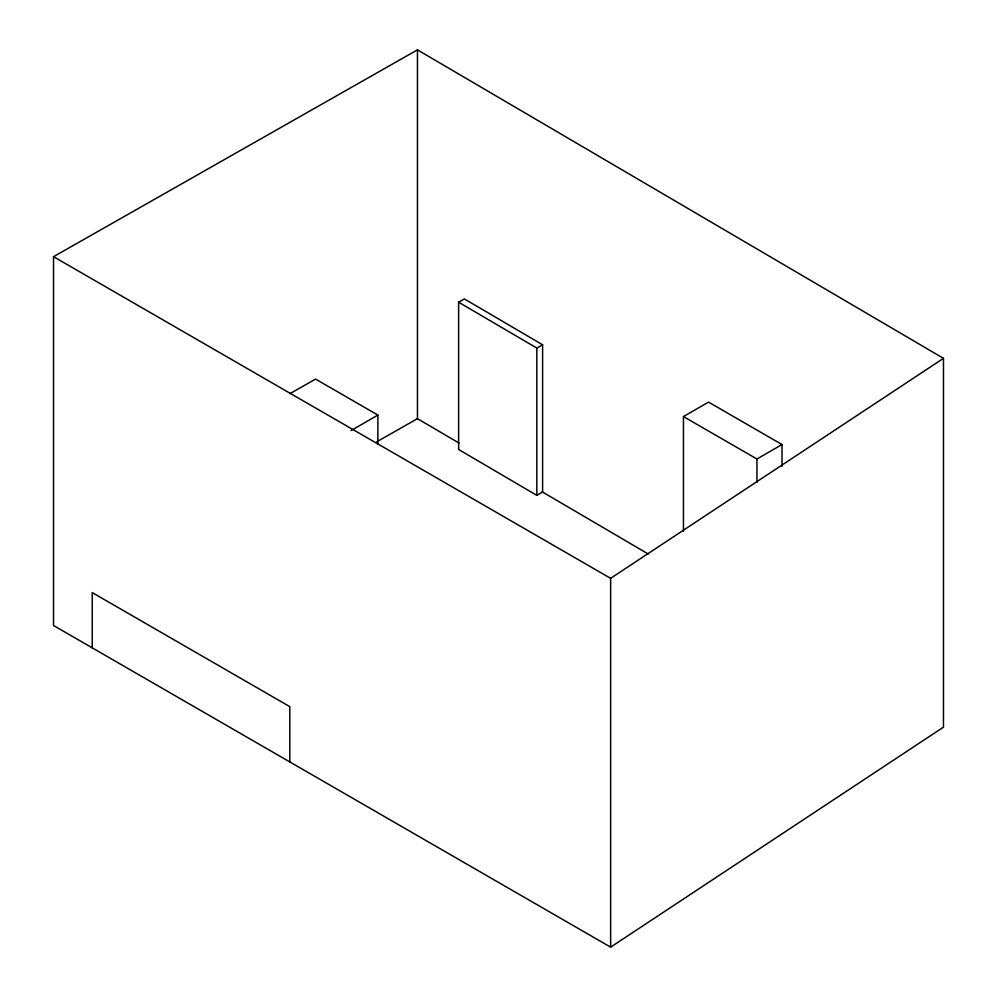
<?xml version="1.0" encoding="UTF-8"?>
<svg xmlns="http://www.w3.org/2000/svg" width="997" height="997" viewBox="0 0 997 997"><rect width="100%" height="100%" fill="white"/><g stroke="black" fill="none" stroke-linecap="round" stroke-linejoin="round"><path stroke-width="1.5" d="M610.638 947.15L610.638 578.335L943.474 358.334L417.456 49.85L53.526 256.69L53.526 625.505L610.638 947.15L943.474 727.149L943.474 358.334M351.081 430.554L377.888 415.076L377.888 444.475M683.456 531.501L683.456 416.572L708.518 402.103L782.009 444.537L782.009 466.272M683.456 416.572L756.947 459.006L782.009 444.537M289.903 393.678L315.563 379.084L377.888 415.076M458.62 302.203L464.39 298.913L542.605 344.788L542.605 492.057L536.822 495.347L458.62 449.473L458.62 302.203L536.822 348.065L536.822 495.347M536.822 348.065L542.605 344.788M376.866 441.733L417.456 418.665L459.056 443.054M53.526 256.69L610.638 578.335M542.094 491.758L648.249 554.02M756.947 459.006L756.947 482.299M417.456 49.85L417.456 418.665M289.803 761.907L289.803 706.649L92.223 592.579L92.223 647.851"/></g></svg>
